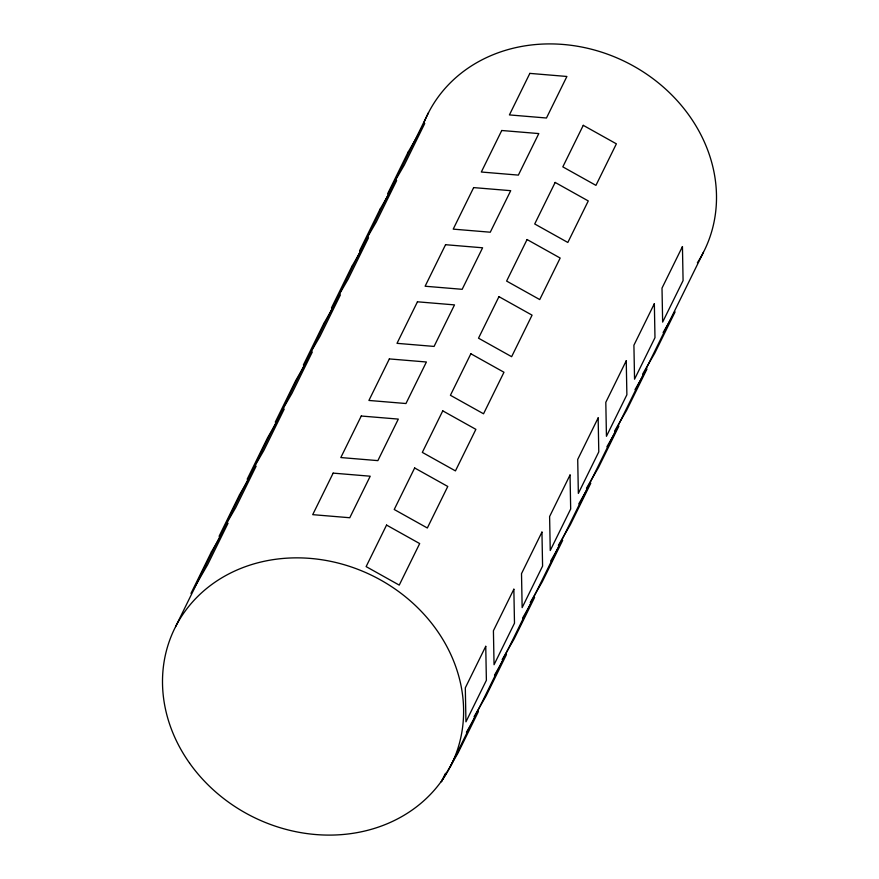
<?xml version="1.0" encoding="UTF-8"?>
<svg xmlns="http://www.w3.org/2000/svg" width="879" height="879" viewBox="0 0 879 879"><rect width="100%" height="100%" fill="white"/><g stroke="black" fill="none" stroke-linecap="round" stroke-linejoin="round"><path stroke-width="1.32" d="M175.613 626.617L428.512 112.677M445.521 773.278L441.313 781.827L457.948 753.16L478.385 711.627L466.408 732.262M450.487 766.323L703.387 252.383M663.107 332.526L675.083 311.891L654.646 353.413L642.67 374.058M635.001 389.639L646.977 368.993L626.54 410.526L614.564 431.16M606.906 446.741L618.882 426.095L598.445 467.628L586.469 488.274M578.8 503.843L590.787 483.208L570.35 524.73L558.363 545.376M550.704 560.956L562.681 540.31L542.244 581.843L530.268 602.478M522.609 618.058L534.586 597.412L514.149 638.945L502.173 659.591M494.503 675.16L506.48 654.514L486.043 696.047L474.067 716.693M423.579 123.62A154.177 134.586 26.2 0 1 627.408 62.794A154.177 134.586 26.2 0 1 697.366 262.777M211.41 551.88L190.974 593.413L207.609 564.747L228.046 523.214L211.41 551.88M239.517 494.778L219.08 536.311L235.715 507.644L256.152 466.112L239.517 494.778M267.612 437.676L247.175 479.209L263.81 450.531L284.247 409.01L267.612 437.676M295.707 380.574L275.27 422.096L291.916 393.429L312.353 351.897L295.707 380.574M323.813 323.461L303.376 364.994L320.011 336.327L340.448 294.795L323.813 323.461M351.908 266.359L331.471 307.892L348.106 279.225L368.543 237.693L351.908 266.359M380.014 209.257L359.577 250.779L376.212 222.112L396.649 180.58L380.014 209.257M408.109 152.144L387.672 193.677L404.307 165.01L424.744 123.478L408.109 152.144M333.152 473.122L312.715 514.654L349.776 517.742L370.213 476.209L333.152 473.122M361.258 416.02L340.821 457.552L377.871 460.629L398.308 419.096L361.258 416.02M389.353 358.918L368.916 400.45L405.966 403.527L426.403 361.994L389.353 358.918M417.448 301.805L397.011 343.337L434.072 346.425L454.509 304.892L417.448 301.805M445.554 244.703L425.117 286.235L462.167 289.312L482.604 247.79L445.554 244.703M473.649 187.601L453.212 229.133L490.273 232.21L510.71 190.677L473.649 187.601M501.744 130.499L481.318 172.02L518.368 175.108L538.805 133.575L501.744 130.499M529.85 73.386L509.413 114.918L546.463 118.006L566.9 76.473L529.85 73.386M386.562 525.071L366.125 566.603L399.242 585.106L419.679 543.574L386.562 525.071M414.657 467.969L394.221 509.49L427.337 527.993L447.774 486.472L414.657 467.969M442.763 410.856L422.327 452.388L455.443 470.891L475.88 429.359L442.763 410.856M470.858 353.754L450.422 395.286L483.538 413.789L503.975 372.256L470.858 353.754M498.953 296.652L478.517 338.184L511.633 356.687L532.07 315.154L498.953 296.652M527.059 239.538L506.623 281.071L539.739 299.574L560.176 258.041L527.059 239.538M555.154 182.436L534.718 223.969L567.834 242.472L588.271 200.939L555.154 182.436M583.26 125.334L562.824 166.867L595.94 185.37L616.377 143.837L583.26 125.334M485.746 646.318L465.31 687.85L465.947 721.835L486.384 680.302L485.746 646.318M513.852 589.216L493.416 630.737L494.053 664.722L514.49 623.189L513.852 589.216M541.947 532.103L521.511 573.635L522.148 607.62L542.585 566.087L541.947 532.103M570.042 475.001L549.606 516.533L550.243 550.518L570.68 508.985L570.042 475.001M598.149 417.899L577.712 459.431L578.349 493.405L598.786 451.872L598.149 417.899M626.244 360.786L605.807 402.318L606.444 436.303L626.881 394.77L626.244 360.786M654.35 303.684L633.913 345.216L634.55 379.201L654.976 337.668L654.35 303.684M682.445 246.581L662.008 288.114L662.645 322.088L683.082 280.566L682.445 246.581M189.545 763.082A154.177 134.586 26.2 0 0 449.378 768.455A154.177 134.586 26.2 0 0 300.244 557.89A154.177 134.586 26.2 0 0 189.545 763.082"/></g></svg>
